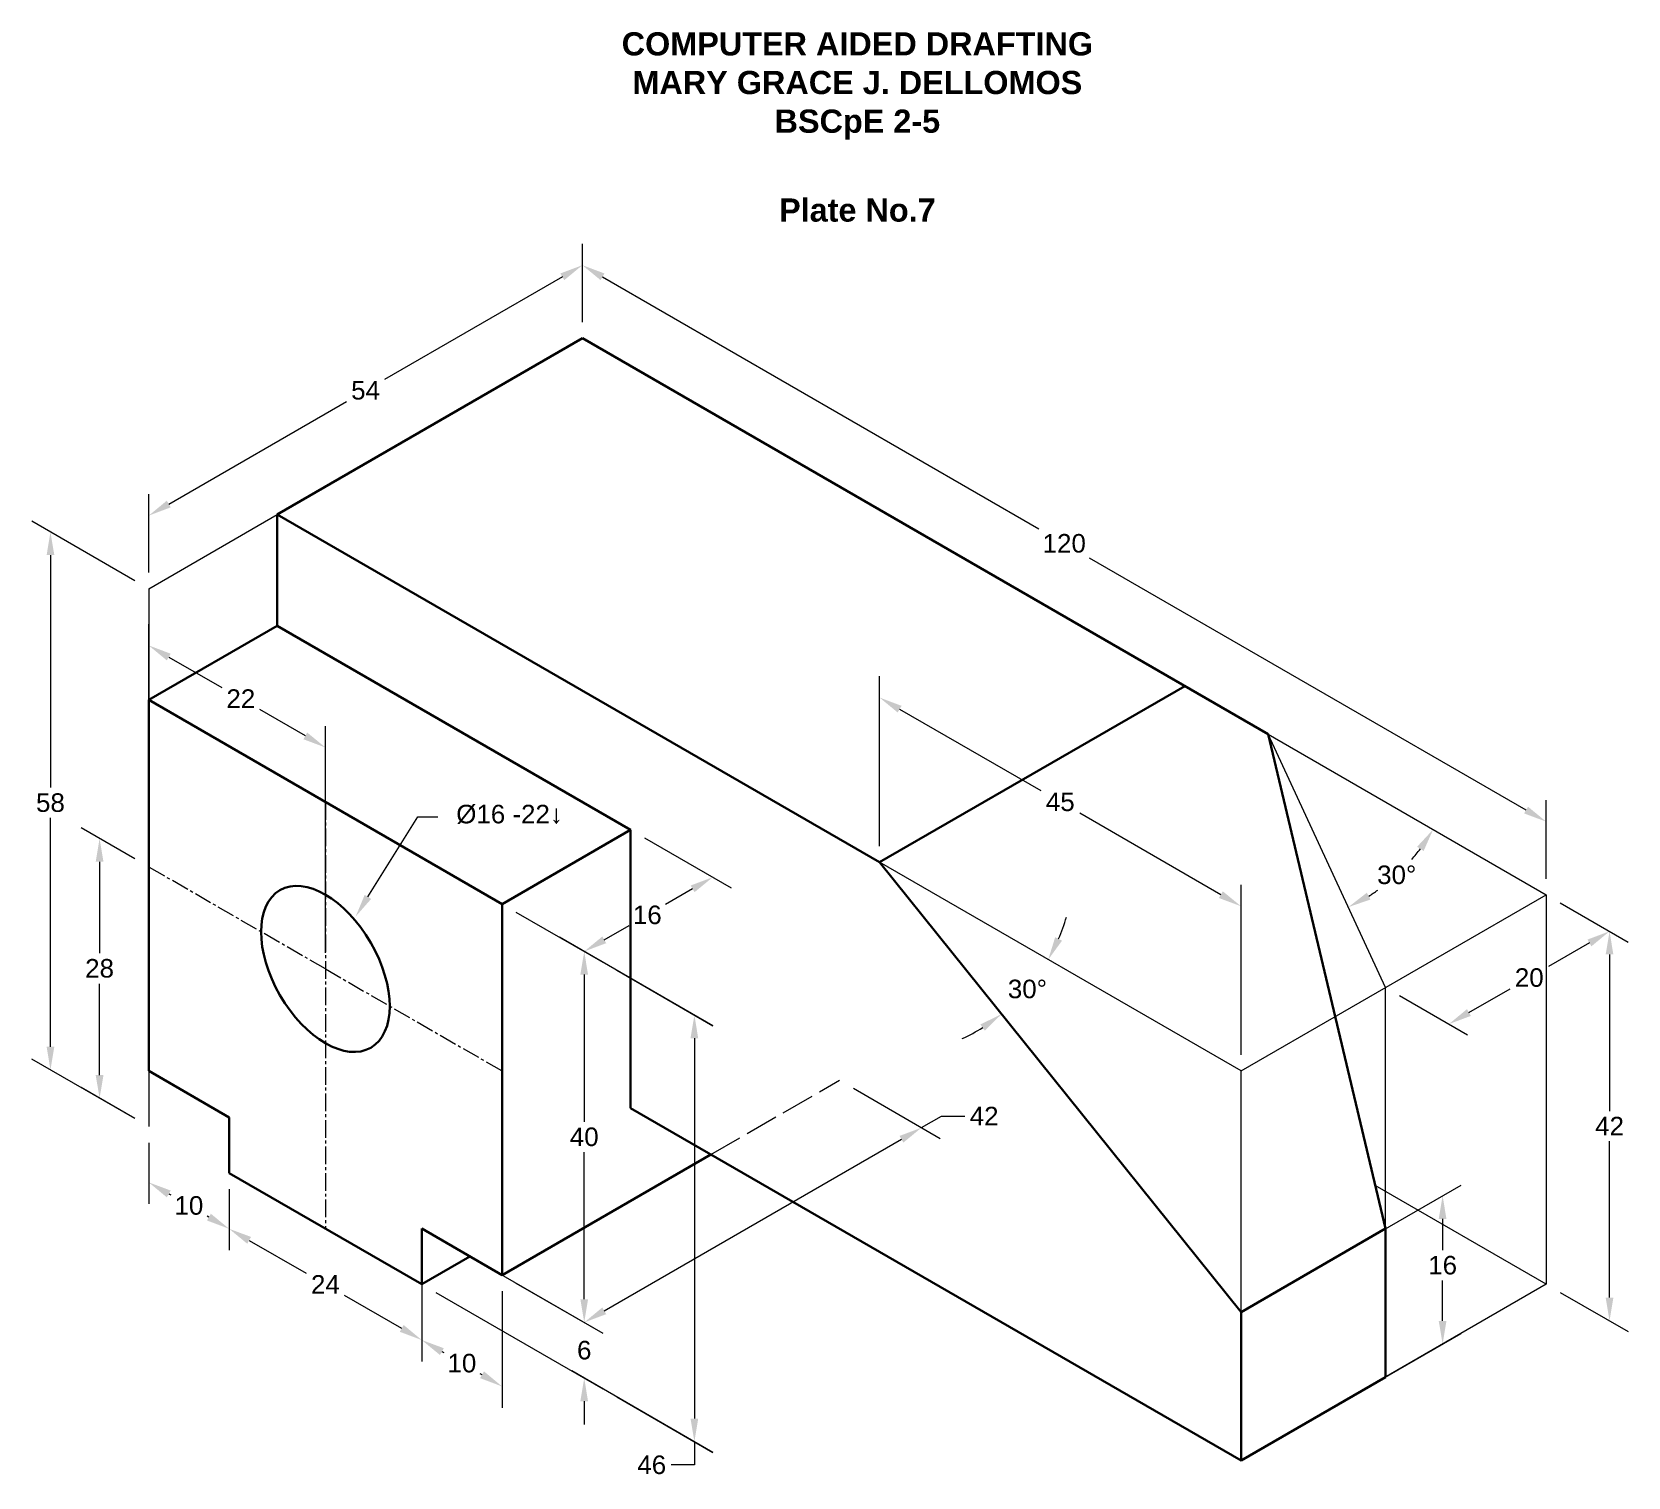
# Model space of a CAD drawing. Header units: millimetres. Extents: x 32354 to 32526, y -140 to 16.
import ezdxf
from ezdxf import colors
from ezdxf.entities.mleader import LeaderData, LeaderLine
from ezdxf.math import Vec2, Vec3

# ---------------------------------------------------------------- set-up
doc = ezdxf.new("R2010")
doc.units = ezdxf.units.MM
doc.linetypes.add('ACAD_ISO02W100', pattern=[15, 12, -3])
doc.linetypes.add('CENTER2', pattern=[28.575, 19.05, -3.175, 3.175, -3.175])
for name, color, linetype, lineweight, true_color in [('centerline', 7, 'CENTER2', 13, 0xfedd00), ('construction', 7, 'Continuous', 9, 0x0072ce), ('dimension', 7, 'Continuous', 13, 0x6cc24a), ('hidden', 7, 'ACAD_ISO02W100', 9, 0xfdaa63)]:
    doc.layers.add(name, color=color, linetype=linetype, lineweight=lineweight, true_color=true_color)
doc.layers.add('objectline', color=7, linetype='Continuous', lineweight=30)
doc.styles.get("Standard").update_dxf_attribs({"font": 'arial.ttf'})
doc.dimstyles.new('grace', dxfattribs={"dimtxt": 2, "dimasz": 2.5, "dimexe": 2, "dimexo": 1.5, "dimtad": 0, "dimtih": 1, "dimtoh": 1, "dimdec": 0, "dimdsep": 46, "dimtxsty": 'Standard', "dimcen": 0.5, "dimclrd": 256, "dimclre": 256, "dimclrt": 256, "dimadec": 0, "dimazin": 0, "dimtfac": 1, "dimtdec": 0, "dimtofl": 0, "dimtmove": 0, "dimatfit": 3, "dimfxl": 1, "dimtfillclr": 256, "dimlwd": -1, "dimlwe": -1, "dimarcsym": 1})

# ---------------------------------------------------------------- blocks, each defined once
blk = doc.blocks.new('*D13')
at = {"layer": 'Defpoints', "color": 0, "transparency": 16777216}
for p in [(32418.34, -69.8), (32404.48, -77.8), (32413.34, -82.91)]:
    blk.add_point(p, dxfattribs=at)
at = {"layer": 'dimension', "transparency": 16777216}
for p, q in [((32419.84, -70.67), (32429.19, -76.07)), ((32425.03, -76.16), (32422.1, -77.85)), ((32405.98, -78.67), (32415.34, -84.07)), ((32415.5, -81.66), (32418.18, -80.12))]:
    blk.add_line(p, q, dxfattribs=at)
for points in [[(32424.82, -75.8), (32425.24, -76.52), (32427.19, -74.91)], [(32415.29, -81.3), (32415.71, -82.02), (32413.34, -82.91)]]:
    blk.add_solid(points, dxfattribs=at)
at = {"layer": 'dimension', "transparency": 16777216, "insert": (32420.14, -78.98), "char_height": 2, "attachment_point": 5}
blk.add_mtext('16', dxfattribs=at)
blk = doc.blocks.new('*D15')
at = {"layer": 'Defpoints', "color": 0, "transparency": 16777216}
for p in [(32375.04, -106.8), (32395.82, -118.8), (32395.82, -124.81)]:
    blk.add_point(p, dxfattribs=at)
at = {"layer": 'dimension', "transparency": 16777216}
for p, q in [((32375.04, -108.53), (32375.04, -115.11)), ((32377.2, -114.06), (32383.36, -117.61)), ((32393.66, -123.56), (32387.5, -120)), ((32395.82, -120.53), (32395.82, -127.11))]:
    blk.add_line(p, q, dxfattribs=at)
for points in [[(32377.41, -113.69), (32377, -114.42), (32375.04, -112.81)], [(32393.87, -123.19), (32393.45, -123.92), (32395.82, -124.81)]]:
    blk.add_solid(points, dxfattribs=at)
at = {"layer": 'dimension', "transparency": 16777216, "insert": (32385.43, -118.81), "char_height": 2, "attachment_point": 5}
blk.add_mtext('24', dxfattribs=at)
blk = doc.blocks.new('*D16')
at = {"layer": 'Defpoints', "color": 0, "transparency": 16777216}
for p in [(32395.82, -112.8), (32404.48, -117.8), (32404.48, -129.81)]:
    blk.add_point(p, dxfattribs=at)
at = {"layer": 'dimension', "transparency": 16777216}
for p, q in [((32395.82, -114.53), (32395.82, -127.11)), ((32404.48, -119.53), (32404.48, -132.11)), ((32397.99, -126.06), (32398.19, -126.17)), ((32402.32, -128.56), (32402.11, -128.44))]:
    blk.add_line(p, q, dxfattribs=at)
for points in [[(32398.2, -125.69), (32397.78, -126.42), (32395.82, -124.81)], [(32402.53, -128.19), (32402.11, -128.92), (32404.48, -129.81)]]:
    blk.add_solid(points, dxfattribs=at)
at = {"layer": 'dimension', "transparency": 16777216, "insert": (32400.15, -127.31), "char_height": 2, "attachment_point": 5}
blk.add_mtext('10', dxfattribs=at)
blk = doc.blocks.new('*D17')
at = {"layer": 'Defpoints', "color": 0, "transparency": 16777216}
for p in [(32404.48, -77.8), (32404.48, -117.8), (32413.34, -122.91)]:
    blk.add_point(p, dxfattribs=at)
at = {"layer": 'dimension', "transparency": 16777216}
for p, q in [((32405.98, -78.67), (32415.34, -84.07)), ((32413.34, -85.41), (32413.34, -101.27)), ((32413.34, -120.41), (32413.34, -104.56)), ((32405.98, -118.67), (32415.34, -124.07))]:
    blk.add_line(p, q, dxfattribs=at)
for points in [[(32412.92, -85.41), (32413.75, -85.41), (32413.34, -82.91)], [(32412.92, -120.41), (32413.75, -120.41), (32413.34, -122.91)]]:
    blk.add_solid(points, dxfattribs=at)
at = {"layer": 'dimension', "transparency": 16777216, "insert": (32413.34, -102.91), "char_height": 2, "attachment_point": 5}
blk.add_mtext('40', dxfattribs=at)
blk = doc.blocks.new('*D18')
at = {"layer": 'Defpoints', "color": 0, "transparency": 16777216}
for p in [(32413.14, -8.92), (32413.14, -16.8), (32366.38, -43.8)]:
    blk.add_point(p, dxfattribs=at)
at = {"layer": 'dimension', "transparency": 16777216}
for p, q in [((32413.14, -15.07), (32413.14, -6.61)), ((32410.98, -10.17), (32391.81, -21.23)), ((32368.54, -34.67), (32387.71, -23.6)), ((32366.38, -42.07), (32366.38, -33.61))]:
    blk.add_line(p, q, dxfattribs=at)
for points in [[(32410.77, -9.81), (32411.19, -10.53), (32413.14, -8.92)], [(32368.33, -34.31), (32368.75, -35.03), (32366.38, -35.92)]]:
    blk.add_solid(points, dxfattribs=at)
at = {"layer": 'dimension', "transparency": 16777216, "insert": (32389.76, -22.42), "char_height": 2, "attachment_point": 5}
blk.add_mtext('54', dxfattribs=at)
blk = doc.blocks.new('*D19')
at = {"layer": 'Defpoints', "color": 0, "transparency": 16777216}
for p in [(32413.14, -8.92), (32413.14, -16.8), (32517.07, -76.8)]:
    blk.add_point(p, dxfattribs=at)
at = {"layer": 'dimension', "transparency": 16777216}
for p, q in [((32413.14, -15.07), (32413.14, -6.61)), ((32415.31, -10.17), (32462.37, -37.34)), ((32514.9, -67.67), (32467.84, -40.5)), ((32517.07, -75.07), (32517.07, -66.61))]:
    blk.add_line(p, q, dxfattribs=at)
for points in [[(32415.52, -9.81), (32415.1, -10.53), (32413.14, -8.92)], [(32515.11, -67.31), (32514.69, -68.03), (32517.07, -68.92)]]:
    blk.add_solid(points, dxfattribs=at)
at = {"layer": 'dimension', "transparency": 16777216, "insert": (32465.1, -38.92), "char_height": 2, "attachment_point": 5}
blk.add_mtext('120', dxfattribs=at)
blk = doc.blocks.new('*D25')
at = {"layer": 'Defpoints', "color": 0, "transparency": 16777216}
for p in [(32366.38, -49.92), (32366.38, -73.8), (32385.43, -84.8)]:
    blk.add_point(p, dxfattribs=at)
at = {"layer": 'dimension', "transparency": 16777216}
for p, q in [((32366.38, -72.07), (32366.38, -47.61)), ((32368.54, -51.17), (32374.25, -54.46)), ((32383.27, -59.67), (32378.37, -56.84)), ((32385.43, -83.07), (32385.43, -58.61))]:
    blk.add_line(p, q, dxfattribs=at)
for points in [[(32368.75, -50.81), (32368.33, -51.53), (32366.38, -49.92)], [(32383.47, -59.31), (32383.06, -60.03), (32385.43, -60.92)]]:
    blk.add_solid(points, dxfattribs=at)
at = {"layer": 'dimension', "transparency": 16777216, "insert": (32376.31, -55.65), "char_height": 2, "attachment_point": 5}
blk.add_mtext('22', dxfattribs=at)
blk = doc.blocks.new('*D26')
at = {"layer": 'Defpoints', "color": 0, "transparency": 16777216}
for p in [(32395.82, -112.8), (32395.82, -118.8), (32413.34, -128.91)]:
    blk.add_point(p, dxfattribs=at)
at = {"layer": 'dimension', "transparency": 16777216}
for p, q in [((32397.32, -113.67), (32415.34, -124.07)), ((32413.34, -120.41), (32413.34, -117.91)), ((32397.32, -119.67), (32415.34, -130.07)), ((32413.34, -131.41), (32413.34, -133.91))]:
    blk.add_line(p, q, dxfattribs=at)
for points in [[(32412.92, -120.41), (32413.75, -120.41), (32413.34, -122.91)], [(32412.92, -131.41), (32413.75, -131.41), (32413.34, -128.91)]]:
    blk.add_solid(points, dxfattribs=at)
at = {"layer": 'dimension', "transparency": 16777216, "insert": (32413.34, -125.91), "char_height": 2, "attachment_point": 5}
blk.add_mtext('6', dxfattribs=at)
blk = doc.blocks.new('*D28')
at = {"layer": 'Defpoints', "color": 0, "transparency": 16777216}
for p in [(32445.19, -73.3), (32484.16, -78.04), (32484.16, -95.8)]:
    blk.add_point(p, dxfattribs=at)
at = {"layer": 'dimension', "transparency": 16777216}
for p, q in [((32445.19, -71.57), (32445.19, -53.23)), ((32447.35, -56.79), (32462.57, -65.57)), ((32481.99, -76.79), (32466.78, -68.01)), ((32484.16, -94.07), (32484.16, -75.73))]:
    blk.add_line(p, q, dxfattribs=at)
for points in [[(32447.56, -56.43), (32447.14, -57.15), (32445.19, -55.54)], [(32482.2, -76.43), (32481.78, -77.15), (32484.16, -78.04)]]:
    blk.add_solid(points, dxfattribs=at)
at = {"layer": 'dimension', "transparency": 16777216, "insert": (32464.67, -66.79), "char_height": 2, "attachment_point": 5}
blk.add_mtext('45', dxfattribs=at)
blk = doc.blocks.new('*D29')
at = {"layer": 'Defpoints', "color": 0, "transparency": 16777216}
for p in [(32445.19, -73.3), (32445.19, -73.3), (32460.25, -87.92), (32484.16, -95.8), (32484.16, -121.8)]:
    blk.add_point(p, dxfattribs=at)
at = {"layer": 'dimension', "transparency": 16777216}
for start, end in [(336.8263, 343.6527), (295.1302, 301.9566)]:
    blk.add_arc((32445.19, -73.3), 21, start, end, dxfattribs=at)
for points in [[(32464.86, -81.75), (32464.12, -81.38), (32463.37, -83.8)], [(32456.06, -90.78), (32456.54, -91.45), (32458.34, -89.67)]]:
    blk.add_solid(points, dxfattribs=at)
at = {"layer": 'dimension', "transparency": 16777216, "insert": (32461.13, -86.97), "char_height": 2, "attachment_point": 5}
blk.add_mtext('30%%D', dxfattribs=at)
blk = doc.blocks.new('*D30')
at = {"layer": 'Defpoints', "color": 0, "transparency": 16777216}
for p in [(32517.07, -76.8), (32517.07, -118.8), (32523.9, -122.74)]:
    blk.add_point(p, dxfattribs=at)
at = {"layer": 'dimension', "transparency": 16777216}
for p, q in [((32518.57, -77.67), (32525.9, -81.9)), ((32523.9, -83.24), (32523.9, -100.12)), ((32523.9, -120.24), (32523.9, -103.37)), ((32518.57, -119.67), (32525.9, -123.9))]:
    blk.add_line(p, q, dxfattribs=at)
for points in [[(32523.48, -83.24), (32524.31, -83.24), (32523.9, -80.74)], [(32523.48, -120.24), (32524.31, -120.24), (32523.9, -122.74)]]:
    blk.add_solid(points, dxfattribs=at)
at = {"layer": 'dimension', "transparency": 16777216, "insert": (32523.9, -101.74), "char_height": 2, "attachment_point": 5}
blk.add_mtext('42', dxfattribs=at)
blk = doc.blocks.new('*D31')
at = {"layer": 'Defpoints', "color": 0, "transparency": 16777216}
for p in [(32487.07, -59.48), (32487.07, -59.48), (32499.33, -75.99), (32517.07, -76.8), (32499.75, -86.8)]:
    blk.add_point(p, dxfattribs=at)
at = {"layer": 'dimension', "transparency": 16777216}
for start, end in [(318.8663, 323.0311), (301.865, 305.1188)]:
    blk.add_arc((32487.07, -59.48), 20.57, start, end, dxfattribs=at)
for points in [[(32503.15, -71.62), (32503.85, -72.08), (32504.88, -69.76)], [(32498.12, -77.31), (32497.73, -76.58), (32495.72, -78.14)]]:
    blk.add_solid(points, dxfattribs=at)
at = {"layer": 'dimension', "transparency": 16777216, "insert": (32500.95, -74.66), "char_height": 2, "attachment_point": 5}
blk.add_mtext('30%%D', dxfattribs=at)
blk = doc.blocks.new('*D32')
at = {"layer": 'Defpoints', "color": 0, "transparency": 16777216}
for p in [(32517.07, -76.8), (32499.75, -86.8), (32506.58, -90.74)]:
    blk.add_point(p, dxfattribs=at)
at = {"layer": 'dimension', "transparency": 16777216}
for p, q in [((32518.57, -77.67), (32525.9, -81.9)), ((32521.73, -81.99), (32517.31, -84.55)), ((32501.25, -87.67), (32508.58, -91.9)), ((32508.74, -89.49), (32513.17, -86.94))]:
    blk.add_line(p, q, dxfattribs=at)
for points in [[(32521.52, -81.63), (32521.94, -82.36), (32523.9, -80.74)], [(32508.53, -89.13), (32508.95, -89.86), (32506.58, -90.74)]]:
    blk.add_solid(points, dxfattribs=at)
at = {"layer": 'dimension', "transparency": 16777216, "insert": (32515.24, -85.74), "char_height": 2, "attachment_point": 5}
blk.add_mtext('20', dxfattribs=at)
blk = doc.blocks.new('*D33')
at = {"layer": 'Defpoints', "color": 0, "transparency": 16777216}
for p in [(32484.16, -121.8), (32505.9, -125.25), (32484.16, -137.8)]:
    blk.add_point(p, dxfattribs=at)
at = {"layer": 'dimension', "transparency": 16777216}
for p, q in [((32485.66, -120.94), (32507.9, -108.1)), ((32505.9, -111.75), (32505.9, -115.11)), ((32505.9, -122.75), (32505.9, -118.4)), ((32485.66, -136.94), (32507.9, -124.1))]:
    blk.add_line(p, q, dxfattribs=at)
for points in [[(32505.48, -111.75), (32506.31, -111.75), (32505.9, -109.25)], [(32505.48, -122.75), (32506.31, -122.75), (32505.9, -125.25)]]:
    blk.add_solid(points, dxfattribs=at)
at = {"layer": 'dimension', "transparency": 16777216, "insert": (32505.9, -116.75), "char_height": 2, "attachment_point": 5}
blk.add_mtext('16', dxfattribs=at)
blk = doc.blocks.new('*D34')
at = {"layer": 'Defpoints', "color": 0, "transparency": 16777216}
for p in [(32440.86, -96.8), (32449.71, -101.91), (32404.48, -117.8)]:
    blk.add_point(p, dxfattribs=at)
at = {"layer": 'dimension', "transparency": 16777216}
for p, q in [((32442.36, -97.67), (32451.71, -103.07)), ((32449.71, -101.91), (32451.88, -100.66)), ((32451.88, -100.66), (32454.38, -100.66)), ((32415.5, -121.66), (32447.55, -103.16)), ((32405.98, -118.67), (32415.34, -124.07))]:
    blk.add_line(p, q, dxfattribs=at)
for points in [[(32447.34, -102.8), (32447.75, -103.52), (32449.71, -101.91)], [(32415.29, -121.3), (32415.71, -122.02), (32413.34, -122.91)]]:
    blk.add_solid(points, dxfattribs=at)
at = {"layer": 'dimension', "transparency": 16777216, "insert": (32456.46, -100.66), "char_height": 2, "attachment_point": 5}
blk.add_mtext('42', dxfattribs=at)
blk = doc.blocks.new('*D35')
at = {"layer": 'Defpoints', "color": 0, "transparency": 16777216}
for p in [(32366.38, -43.8), (32355.78, -95.68), (32366.38, -101.8)]:
    blk.add_point(p, dxfattribs=at)
at = {"layer": 'dimension', "transparency": 16777216}
for p, q in [((32364.88, -42.94), (32353.78, -36.53)), ((32355.78, -40.18), (32355.78, -65.23)), ((32355.78, -93.18), (32355.78, -68.52)), ((32364.88, -100.94), (32353.78, -94.53))]:
    blk.add_line(p, q, dxfattribs=at)
for points in [[(32355.37, -40.18), (32356.2, -40.18), (32355.78, -37.68)], [(32355.37, -93.18), (32356.2, -93.18), (32355.78, -95.68)]]:
    blk.add_solid(points, dxfattribs=at)
at = {"layer": 'dimension', "transparency": 16777216, "insert": (32355.78, -66.88), "char_height": 2, "attachment_point": 5}
blk.add_mtext('58', dxfattribs=at)
blk = doc.blocks.new('*D36')
at = {"layer": 'Defpoints', "color": 0, "transparency": 16777216}
for p in [(32366.38, -101.8), (32375.04, -106.8), (32375.04, -112.81)]:
    blk.add_point(p, dxfattribs=at)
at = {"layer": 'dimension', "transparency": 16777216}
for p, q in [((32366.38, -103.53), (32366.38, -110.11)), ((32368.54, -109.06), (32368.75, -109.17)), ((32375.04, -108.53), (32375.04, -115.11)), ((32372.87, -111.56), (32372.67, -111.44))]:
    blk.add_line(p, q, dxfattribs=at)
for points in [[(32368.75, -108.69), (32368.33, -109.42), (32366.38, -107.81)], [(32373.08, -111.19), (32372.66, -111.92), (32375.04, -112.81)]]:
    blk.add_solid(points, dxfattribs=at)
at = {"layer": 'dimension', "transparency": 16777216, "insert": (32370.71, -110.31), "char_height": 2, "attachment_point": 5}
blk.add_mtext('10', dxfattribs=at)
blk = doc.blocks.new('*D37')
at = {"layer": 'Defpoints', "color": 0, "transparency": 16777216}
for p in [(32361.08, -70.74), (32366.38, -73.8), (32366.38, -101.8)]:
    blk.add_point(p, dxfattribs=at)
at = {"layer": 'dimension', "transparency": 16777216}
for p, q in [((32364.88, -72.94), (32359.08, -69.59)), ((32361.08, -73.24), (32361.08, -83.1)), ((32361.08, -96.24), (32361.08, -86.39)), ((32364.88, -100.94), (32359.08, -97.59))]:
    blk.add_line(p, q, dxfattribs=at)
for points in [[(32360.66, -73.24), (32361.5, -73.24), (32361.08, -70.74)], [(32360.66, -96.24), (32361.5, -96.24), (32361.08, -98.74)]]:
    blk.add_solid(points, dxfattribs=at)
at = {"layer": 'dimension', "transparency": 16777216, "insert": (32361.08, -84.74), "char_height": 2, "attachment_point": 5}
blk.add_mtext('28', dxfattribs=at)
blk = doc.blocks.new('*D38')
at = {"layer": 'Defpoints', "color": 0, "transparency": 16777216}
for p in [(32415.34, -84.07), (32415.34, -130.07), (32425.22, -135.77)]:
    blk.add_point(p, dxfattribs=at)
at = {"layer": 'dimension', "transparency": 16777216}
for p, q in [((32416.84, -84.93), (32427.22, -90.93)), ((32425.22, -92.27), (32425.22, -133.27)), ((32416.84, -130.93), (32427.22, -136.93)), ((32425.22, -135.77), (32425.22, -138.27)), ((32425.22, -138.27), (32422.72, -138.27))]:
    blk.add_line(p, q, dxfattribs=at)
for points in [[(32424.8, -92.27), (32425.63, -92.27), (32425.22, -89.77)], [(32424.8, -133.27), (32425.63, -133.27), (32425.22, -135.77)]]:
    blk.add_solid(points, dxfattribs=at)
at = {"layer": 'dimension', "transparency": 16777216, "insert": (32420.62, -138.27), "char_height": 2, "attachment_point": 5}
blk.add_mtext('46', dxfattribs=at)

msp = doc.modelspace()

# ---------------------------------------------------------------- linework, layer by layer
at = {"layer": 'centerline', "ltscale": 0.1}
for p, q in [((32385.43, -66.8), (32385.43, -112.8)), ((32385.43, -84.8), (32366.38, -73.8)), ((32385.43, -84.8), (32404.48, -95.8))]:
    msp.add_line(p, q, dxfattribs=at)
at = {"layer": 'construction'}
for p, q in [((32366.38, -43.8), (32380.23, -35.8)), ((32366.38, -43.8), (32366.38, -101.8)), ((32487.07, -59.48), (32517.07, -76.8)), ((32499.75, -86.8), (32487.07, -59.48)), ((32484.16, -95.8), (32445.19, -73.3)), ((32484.16, -95.8), (32517.07, -76.8)), ((32517.07, -76.8), (32517.07, -118.8)), ((32499.75, -112.8), (32499.75, -86.8)), ((32484.16, -137.8), (32484.16, -95.8)), ((32517.07, -118.8), (32498.64, -108.16)), ((32517.07, -118.8), (32484.16, -137.8)), ((32517.07, -118.8), (32484.16, -137.8))]:
    msp.add_line(p, q, dxfattribs=at)
at = {"layer": 'dimension'}
for p, q in [((32380.23, -35.8), (32380.23, -47.8)), ((32427.22, -90.93), (32410.66, -81.37)), ((32395.82, -112.8), (32395.82, -118.8)), ((32427.22, -136.93), (32411.99, -128.13))]:
    msp.add_line(p, q, dxfattribs=at)
at = {"layer": 'hidden', "ltscale": 0.3}
msp.add_line((32427, -104.8), (32440.86, -96.8), dxfattribs=at)
at = {"layer": 'objectline'}
for p, q in [((32380.23, -35.8), (32413.14, -16.8)), ((32413.14, -16.8), (32487.07, -59.48)), ((32380.23, -35.8), (32380.23, -47.8)), ((32380.23, -35.8), (32380.23, -47.8)), ((32445.19, -73.3), (32380.23, -35.8)), ((32366.38, -55.8), (32380.23, -47.8)), ((32380.23, -47.8), (32418.34, -69.8)), ((32445.19, -73.3), (32478.1, -54.3)), ((32478.1, -54.3), (32487.07, -59.48)), ((32366.38, -55.8), (32366.38, -95.8)), ((32366.38, -55.8), (32404.48, -77.8)), ((32487.07, -59.48), (32499.75, -112.8)), ((32418.34, -69.8), (32404.48, -77.8)), ((32418.34, -69.8), (32418.34, -99.8)), ((32484.16, -121.8), (32445.19, -73.3)), ((32404.48, -77.8), (32404.48, -117.8)), ((32366.38, -95.8), (32375.04, -100.8)), ((32418.34, -99.8), (32484.16, -137.8)), ((32375.04, -100.8), (32375.04, -106.8)), ((32404.48, -117.8), (32427, -104.8)), ((32375.04, -106.8), (32395.82, -118.8)), ((32395.82, -118.8), (32395.82, -112.8)), ((32395.82, -112.8), (32404.48, -117.8)), ((32499.75, -112.8), (32484.16, -121.8)), ((32499.75, -112.8), (32499.75, -112.8)), ((32499.75, -128.8), (32499.75, -112.8)), ((32395.82, -118.8), (32401.02, -115.8)), ((32404.48, -117.8), (32404.48, -117.8)), ((32484.16, -121.8), (32484.16, -137.8)), ((32484.16, -137.8), (32484.16, -121.8)), ((32484.16, -137.8), (32499.75, -128.8)), ((32484.16, -137.8), (32499.75, -128.8)), ((32484.16, -137.8), (32484.16, -137.8))]:
    msp.add_line(p, q, dxfattribs=at)
msp.add_ellipse((32385.43, -84.8), major_axis=(4.9, -8.49), ratio=0.57735, dxfattribs=at)

# ---------------------------------------------------------------- texts
at = {"insert": (32345.41, 27.03), "char_height": 4, "attachment_point": 1}
msp.add_mtext_dynamic_manual_height_columns('\\pxsm1,t5;{\\fArial|b1|i0|c0|p34;\\P\\pqc;\\H0.625x;\\PCOMPUTER AIDED DRAFTING\\PMARY GRACE J. DELLOMOS\\PBSCpE 2-5\\P\\psm1.3;\\PPlate No.7}', width=194.7614, gutter_width=12.5, heights=[38.79], dxfattribs=at)

# ---------------------------------------------------------------- dimensions: what is measured, and where the dimension line sits
at = {"layer": 'dimension'}
for p1, p2, distance, picture, middle in [((32366.38, -43.8), (32413.14, -16.8), 6.83, '*D18', (32389.76, -22.42)), ((32517.07, -76.8), (32413.14, -16.8), -6.83, '*D19', (32465.1, -38.92)), ((32445.19, -73.3), (32484.16, -95.8), 15.38, '*D28', (32464.67, -66.79)), ((32517.07, -76.8), (32499.75, -86.8), 6.83, '*D32', (32515.24, -85.74)), ((32375.04, -106.8), (32395.82, -118.8), -5.2, '*D15', (32385.43, -118.81))]:
    dim = msp.add_aligned_dim(p1=p1, p2=p2, distance=distance, dimstyle='grace', dxfattribs=at)
    dim.commit()
    dim.dimension.update_dxf_attribs({"geometry": picture, "text_midpoint": middle})
for base, p1, p2, angle, picture, middle, dimtype in [((32355.78, -95.68), (32366.38, -43.8), (32366.38, -101.8), 270, '*D35', (32355.78, -66.88), 161), ((32366.38, -49.92), (32385.43, -84.8), (32366.38, -73.8), 150, '*D25', (32376.31, -55.65), 161), ((32361.08, -70.74), (32366.38, -101.8), (32366.38, -73.8), 90, '*D37', (32361.08, -84.74), 161), ((32413.34, -82.91), (32418.34, -69.8), (32404.48, -77.8), 210, '*D13', (32420.14, -78.98), 161), ((32523.9, -122.74), (32517.07, -76.8), (32517.07, -118.8), 270, '*D30', (32523.9, -101.74), 161), ((32413.34, -122.91), (32404.48, -77.8), (32404.48, -117.8), 90, '*D17', (32413.34, -102.91), 160), ((32425.22, -135.77), (32415.34, -84.07), (32415.34, -130.07), 270, '*D38', (32420.62, -138.27), 161), ((32449.71, -101.91), (32404.48, -117.8), (32440.86, -96.8), 30, '*D34', (32456.46, -100.66), 161), ((32375.04, -112.81), (32366.38, -101.8), (32375.04, -106.8), 330, '*D36', (32370.71, -110.31), 161), ((32505.9, -125.25), (32484.16, -121.8), (32484.16, -137.8), 270, '*D33', (32505.9, -116.75), 161), ((32404.48, -129.81), (32395.82, -112.8), (32404.48, -117.8), 330, '*D16', (32400.15, -127.31), 161), ((32413.34, -128.91), (32395.82, -112.8), (32395.82, -118.8), 270, '*D26', (32413.34, -125.91), 161)]:
    dim = msp.add_linear_dim(base=base, p1=p1, p2=p2, angle=angle, dimstyle='grace', dxfattribs=at)
    dim.commit()
    dim.dimension.update_dxf_attribs({"geometry": picture, "text_midpoint": middle, "dimtype": dimtype})
for base, line1, line2, picture, middle in [((32499.33, -75.99), ((32499.75, -86.8), (32487.07, -59.48)), ((32487.07, -59.48), (32517.07, -76.8)), '*D31', (32500.95, -74.66)), ((32460.25, -87.92), ((32484.16, -121.8), (32445.19, -73.3)), ((32484.16, -95.8), (32445.19, -73.3)), '*D29', (32461.13, -86.97))]:
    dim = msp.add_angular_dim_2l(base=base, line1=line1, line2=line2, text='30%%D', dimstyle='grace', dxfattribs=at)
    dim.commit()
    dim.dimension.update_dxf_attribs({"geometry": picture, "text_midpoint": middle})

# ---------------------------------------------------------------- leaders
ml = msp.add_multileader_mtext('Standard', dxfattribs=at)
ml.set_content('%%C16 -22↓', color=256)
ml.set_leader_properties(color=256, linetype='ByLayer', lineweight=-1)
ml.build(insert=Vec2(0, 0))
ml.multileader.update_dxf_attribs({"arrow_head_size": 2.5})
ctx = ml.context
ctx.base_point, ctx.char_height, ctx.arrow_head_size, ctx.plane_origin = Vec3(32397.54, -68.39), 2, 2.5, Vec3(32380.29, -76.47)
notes = []
notes.append((ctx, [(1, (1, 1, 0), (32395.41, -68.39), (1, 0), 2.13, [(0, [(32388.69, -79.15)], 0, [])])]))
ctx.mtext.insert, ctx.mtext.flow_direction = Vec3(32399.54, -67.1), 5
for ctx, leaders in notes:
    for number, flags, end, landing, length, lines in leaders:
        leader = LeaderData()
        leader.index, (leader.has_last_leader_line, leader.has_dogleg_vector, leader.attachment_direction) = number, flags
        leader.last_leader_point, leader.dogleg_vector, leader.dogleg_length = Vec3(end), Vec3(landing), length
        for number, points, colour, breaks in lines:
            line = LeaderLine()
            line.index, line.vertices, line.color, line.breaks = number, Vec3.list(points), colors.encode_raw_color(colour), breaks
            leader.lines.append(line)
        ctx.leaders.append(leader)

doc.saveas('drawing.dxf')
